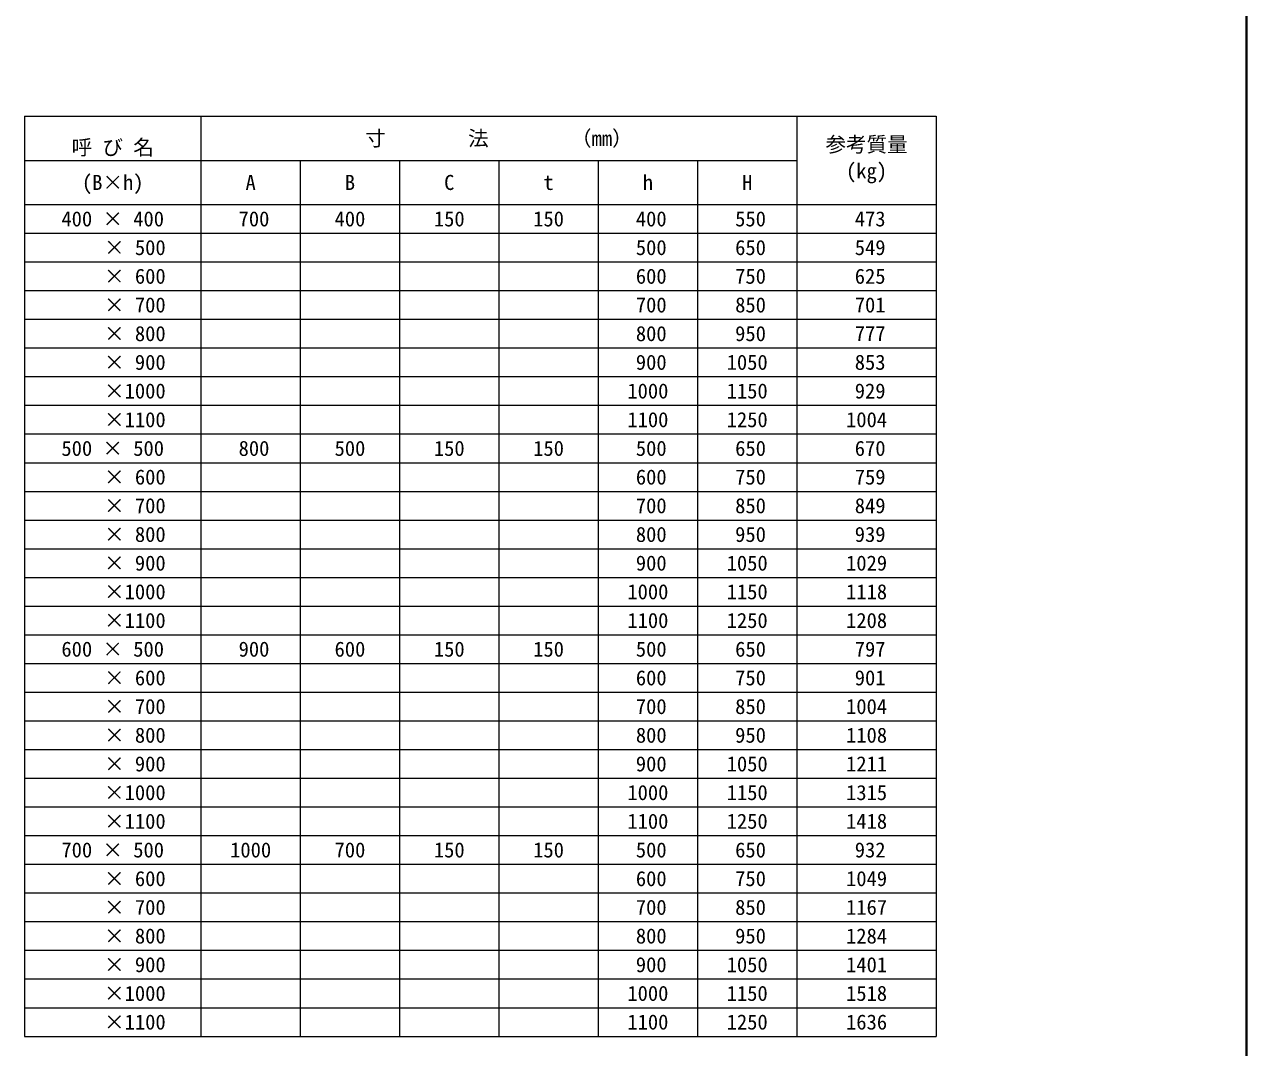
# Model space of a CAD drawing. Units: millimetres, scale not verified. Extents: x 3819 to 56619, y -16688 to 1396.
# Drawn here: x 8481 to 14019, y -12520 to -7883 of the extents above; entities that cross this region are included whole.
import ezdxf
from ezdxf.enums import TextEntityAlignment as Align

# ---------------------------------------------------------------- set-up
doc = ezdxf.new("R2010")
doc.units = ezdxf.units.MM
doc.header["$LTSCALE"] = 50
for name, color, linetype, lineweight in [('Defpoints_3', 8, 'Continuous', 0), ('図枠', 5, 'Continuous', 5), ('寸法表', 30, 'Continuous', 20)]:
    doc.layers.add(name, color=color, linetype=linetype, lineweight=lineweight)
doc.styles.add('ＭＳ ゴシック', font='')
doc.styles.get('ＭＳ ゴシック').set_extended_font_data('MS Gothic')

msp = doc.modelspace()

# ---------------------------------------------------------------- linework, layer by layer
at = {"layer": 'Defpoints_3'}
for p, q in [((8481.09, -8499.49), (9281.09, -8499.49)), ((9281.09, -8829.49), (11081.09, -8829.49)), ((9281.09, -8959.49), (11081.09, -8959.49)), ((9281.09, -9089.49), (11081.09, -9089.49)), ((9281.09, -9219.49), (11081.09, -9219.49)), ((9281.09, -9349.49), (11081.09, -9349.49)), ((9281.09, -9479.49), (11081.09, -9479.49)), ((9281.09, -9609.49), (11081.09, -9609.49)), ((9281.09, -9869.49), (11081.09, -9869.49)), ((9281.09, -9999.49), (11081.09, -9999.49)), ((9281.09, -10129.49), (11081.09, -10129.49)), ((9281.09, -10259.49), (11081.09, -10259.49)), ((9281.09, -10389.49), (11081.09, -10389.49)), ((9281.09, -10519.49), (11081.09, -10519.49)), ((9281.09, -10779.49), (11081.09, -10779.49)), ((9281.09, -10909.49), (11081.09, -10909.49)), ((9281.09, -11039.49), (11081.09, -11039.49)), ((9281.09, -11169.49), (11081.09, -11169.49)), ((9281.09, -11299.49), (11081.09, -11299.49)), ((9281.09, -11429.49), (11081.09, -11429.49)), ((9281.09, -11689.49), (11081.09, -11689.49)), ((9281.09, -11819.49), (11081.09, -11819.49)), ((9281.09, -11949.49), (11081.09, -11949.49)), ((9281.09, -12079.49), (11081.09, -12079.49)), ((9281.09, -12209.49), (11081.09, -12209.49)), ((9281.09, -12339.49), (11081.09, -12339.49))]:
    msp.add_line(p, q, dxfattribs=at)
at = {"layer": '図枠', "lineweight": 40}
msp.add_line((14018.93, -3204.57), (14018.93, -14284.57), dxfattribs=at)
at = {"layer": '寸法表'}
for p, q in [((8481.09, -8299.49), (12613.09, -8299.49)), ((8481.09, -8299.49), (8481.09, -8699.49)), ((9281.09, -8299.49), (9281.09, -8699.49)), ((11981.09, -8299.49), (11981.09, -12469.49)), ((12613.09, -8299.49), (12613.09, -12469.49)), ((9281.09, -8499.49), (11981.09, -8499.49)), ((9731.09, -8499.49), (9731.09, -8829.49)), ((10181.09, -8499.49), (10181.09, -8829.49)), ((10631.09, -8499.49), (10631.09, -8829.49)), ((11081.09, -8499.49), (11081.09, -8829.49)), ((11531.09, -8499.49), (11531.09, -12469.49)), ((8481.09, -8699.49), (12613.09, -8699.49)), ((9281.09, -8829.49), (9281.09, -9739.49)), ((9731.09, -8829.49), (9731.09, -12469.49)), ((10181.09, -8829.49), (10181.09, -12469.49)), ((10631.09, -8829.49), (10631.09, -12469.49)), ((11081.09, -8829.49), (12613.09, -8829.49)), ((11081.09, -8829.49), (11081.09, -12469.49)), ((11081.09, -8959.49), (12613.09, -8959.49)), ((11081.09, -9089.49), (12613.09, -9089.49)), ((11081.09, -9219.49), (12613.09, -9219.49)), ((11081.09, -9349.49), (12613.09, -9349.49)), ((11081.09, -9479.49), (12613.09, -9479.49)), ((11081.09, -9609.49), (12613.09, -9609.49)), ((9281.09, -9739.49), (11081.09, -9739.49)), ((11081.09, -9739.49), (12613.09, -9739.49)), ((9281.09, -9869.49), (9281.09, -10649.49)), ((11081.09, -9869.49), (12613.09, -9869.49)), ((11081.09, -9999.49), (12613.09, -9999.49)), ((11081.09, -10129.49), (12613.09, -10129.49)), ((11081.09, -10259.49), (12613.09, -10259.49)), ((11081.09, -10389.49), (12613.09, -10389.49)), ((11081.09, -10519.49), (12613.09, -10519.49)), ((9281.09, -10649.49), (11081.09, -10649.49)), ((11081.09, -10649.49), (12613.09, -10649.49)), ((9281.09, -10779.49), (9281.09, -11559.49)), ((11081.09, -10779.49), (12613.09, -10779.49)), ((11081.09, -10909.49), (12613.09, -10909.49)), ((11081.09, -11039.49), (12613.09, -11039.49)), ((11081.09, -11169.49), (12613.09, -11169.49)), ((11081.09, -11299.49), (12613.09, -11299.49)), ((11081.09, -11429.49), (12613.09, -11429.49)), ((9281.09, -11559.49), (11081.09, -11559.49)), ((11081.09, -11559.49), (12613.09, -11559.49)), ((9281.09, -11689.49), (9281.09, -12469.49)), ((11081.09, -11689.49), (12613.09, -11689.49)), ((11081.09, -11819.49), (12613.09, -11819.49)), ((11081.09, -11949.49), (12613.09, -11949.49)), ((11081.09, -12079.49), (12613.09, -12079.49)), ((11081.09, -12209.49), (12613.09, -12209.49)), ((11081.09, -12339.49), (12613.09, -12339.49)), ((9281.09, -12469.49), (11081.09, -12469.49)), ((11081.09, -12469.49), (12613.09, -12469.49))]:
    msp.add_line(p, q, dxfattribs=at)
at = {"layer": '寸法表', "lineweight": 13}
for p, q in [((8481.09, -8699.49), (8481.09, -12469.49)), ((9281.09, -8699.49), (9281.09, -8829.49)), ((8481.09, -8829.49), (9281.09, -8829.49)), ((8481.09, -8959.49), (9281.09, -8959.49)), ((8481.09, -9089.49), (9281.09, -9089.49)), ((8481.09, -9219.49), (9281.09, -9219.49)), ((8481.09, -9349.49), (9281.09, -9349.49)), ((8481.09, -9479.49), (9281.09, -9479.49)), ((8481.09, -9609.49), (9281.09, -9609.49)), ((8481.09, -9739.49), (9281.09, -9739.49)), ((9281.09, -9739.49), (9281.09, -9869.49)), ((8481.09, -9869.49), (9281.09, -9869.49)), ((8481.09, -9999.49), (9281.09, -9999.49)), ((8481.09, -10129.49), (9281.09, -10129.49)), ((8481.09, -10259.49), (9281.09, -10259.49)), ((8481.09, -10389.49), (9281.09, -10389.49)), ((8481.09, -10519.49), (9281.09, -10519.49)), ((8481.09, -10649.49), (9281.09, -10649.49)), ((9281.09, -10649.49), (9281.09, -10779.49)), ((8481.09, -10779.49), (9281.09, -10779.49)), ((8481.09, -10909.49), (9281.09, -10909.49)), ((8481.09, -11039.49), (9281.09, -11039.49)), ((8481.09, -11169.49), (9281.09, -11169.49)), ((8481.09, -11299.49), (9281.09, -11299.49)), ((8481.09, -11429.49), (9281.09, -11429.49)), ((8481.09, -11559.49), (9281.09, -11559.49)), ((9281.09, -11559.49), (9281.09, -11689.49)), ((8481.09, -11689.49), (9281.09, -11689.49)), ((8481.09, -11819.49), (9281.09, -11819.49)), ((8481.09, -11949.49), (9281.09, -11949.49)), ((8481.09, -12079.49), (9281.09, -12079.49)), ((8481.09, -12209.49), (9281.09, -12209.49)), ((8481.09, -12339.49), (9281.09, -12339.49)), ((8481.09, -12469.49), (9281.09, -12469.49))]:
    msp.add_line(p, q, dxfattribs=at)

# ---------------------------------------------------------------- texts
at = {"layer": '寸法表', "style": 'ＭＳ ゴシック'}
for s, p in [('寸\u3000\u3000\u3000\u3000法\u3000\u3000\u3000\u3000（mm）', (10631.09, -8399.49)), ('(B×h)', (8881.09, -8599.49)), ('A', (9506.09, -8599.49)), ('B', (9956.09, -8599.49)), ('C', (10406.09, -8599.49)), ('t', (10856.09, -8599.49)), ('h', (11306.09, -8599.49)), ('H', (11756.09, -8599.49)), ('400 × 400', (8881.09, -8764.49)), ('400', (9956.09, -8764.49)), ('150', (10406.09, -8764.49)), ('150', (10856.09, -8764.49)), ('1050', (11756.09, -9414.49)), ('1000', (11306.09, -9544.49)), ('1150', (11756.09, -9544.49)), ('1100', (11306.09, -9674.49)), ('1250', (11756.09, -9674.49)), ('1004', (12297.09, -9674.49)), ('500 × 500', (8881.09, -9804.49)), ('500', (9956.09, -9804.49)), ('150', (10406.09, -9804.49)), ('150', (10856.09, -9804.49)), ('1050', (11756.09, -10324.49)), ('1029', (12297.09, -10324.49)), ('1000', (11306.09, -10454.49)), ('1150', (11756.09, -10454.49)), ('1118', (12297.09, -10454.49)), ('1100', (11306.09, -10584.49)), ('1250', (11756.09, -10584.49)), ('1208', (12297.09, -10584.49)), ('600 × 500', (8881.09, -10714.49)), ('600', (9956.09, -10714.49)), ('150', (10406.09, -10714.49)), ('150', (10856.09, -10714.49)), ('1004', (12297.09, -10974.49)), ('1108', (12297.09, -11104.49)), ('1050', (11756.09, -11234.49)), ('1211', (12297.09, -11234.49)), ('1000', (11306.09, -11364.49)), ('1150', (11756.09, -11364.49)), ('1315', (12297.09, -11364.49)), ('1100', (11306.09, -11494.49)), ('1250', (11756.09, -11494.49)), ('1418', (12297.09, -11494.49)), ('700 × 500', (8881.09, -11624.49)), ('1000', (9506.09, -11624.49)), ('700', (9956.09, -11624.49)), ('150', (10406.09, -11624.49)), ('150', (10856.09, -11624.49)), ('1049', (12297.09, -11754.49)), ('1167', (12297.09, -11884.49)), ('1284', (12297.09, -12014.49)), ('1050', (11756.09, -12144.49)), ('1401', (12297.09, -12144.49)), ('1000', (11306.09, -12274.49)), ('1150', (11756.09, -12274.49)), ('1518', (12297.09, -12274.49)), ('1100', (11306.09, -12404.49)), ('1250', (11756.09, -12404.49)), ('1636', (12297.09, -12404.49))]:
    msp.add_text(s, height=68.36, dxfattribs=at).set_placement(p, align=Align.MIDDLE_CENTER)
msp.add_text('呼 び 名', height=68.36, dxfattribs=at).set_placement((8881.09, -8406.09), align=Align.TOP_CENTER)
for s, p in [('参考質量', (12110.61, -8392.87)), ('(kg)', (12203.85, -8512.87))]:
    msp.add_text(s, height=68.36, dxfattribs=at).set_placement(p, align=Align.TOP_LEFT)
for s, p in [('700', (9591.09, -8764.49)), ('400', (11391.09, -8764.49)), ('550', (11841.09, -8764.49)), ('473', (12383.09, -8764.49)), ('× 500', (9121.09, -8894.49)), ('500', (11391.09, -8894.49)), ('650', (11841.09, -8894.49)), ('549', (12383.09, -8894.49)), ('× 600', (9121.09, -9024.49)), ('600', (11391.09, -9024.49)), ('750', (11841.09, -9024.49)), ('625', (12383.09, -9024.49)), ('× 700', (9121.09, -9154.49)), ('700', (11391.09, -9154.49)), ('850', (11841.09, -9154.49)), ('701', (12383.09, -9154.49)), ('× 800', (9121.09, -9284.49)), ('800', (11391.09, -9284.49)), ('950', (11841.09, -9284.49)), ('777', (12383.09, -9284.49)), ('× 900', (9121.09, -9414.49)), ('900', (11391.09, -9414.49)), ('853', (12383.09, -9414.49)), ('×1000', (9121.09, -9544.49)), ('929', (12383.09, -9544.49)), ('×1100', (9121.09, -9674.49)), ('800', (9591.09, -9804.49)), ('500', (11391.09, -9804.49)), ('650', (11841.09, -9804.49)), ('670', (12383.09, -9804.49)), ('× 600', (9121.09, -9934.49)), ('600', (11391.09, -9934.49)), ('750', (11841.09, -9934.49)), ('759', (12383.09, -9934.49)), ('× 700', (9121.09, -10064.49)), ('700', (11391.09, -10064.49)), ('850', (11841.09, -10064.49)), ('849', (12383.09, -10064.49)), ('× 800', (9121.09, -10194.49)), ('800', (11391.09, -10194.49)), ('950', (11841.09, -10194.49)), ('939', (12383.09, -10194.49)), ('× 900', (9121.09, -10324.49)), ('900', (11391.09, -10324.49)), ('×1000', (9121.09, -10454.49)), ('×1100', (9121.09, -10584.49)), ('900', (9591.09, -10714.49)), ('500', (11391.09, -10714.49)), ('650', (11841.09, -10714.49)), ('797', (12383.09, -10714.49)), ('× 600', (9121.09, -10844.49)), ('600', (11391.09, -10844.49)), ('750', (11841.09, -10844.49)), ('901', (12383.09, -10844.49)), ('× 700', (9121.09, -10974.49)), ('700', (11391.09, -10974.49)), ('850', (11841.09, -10974.49)), ('× 800', (9121.09, -11104.49)), ('800', (11391.09, -11104.49)), ('950', (11841.09, -11104.49)), ('× 900', (9121.09, -11234.49)), ('900', (11391.09, -11234.49)), ('×1000', (9121.09, -11364.49)), ('×1100', (9121.09, -11494.49)), ('500', (11391.09, -11624.49)), ('650', (11841.09, -11624.49)), ('932', (12383.09, -11624.49)), ('× 600', (9121.09, -11754.49)), ('600', (11391.09, -11754.49)), ('750', (11841.09, -11754.49)), ('× 700', (9121.09, -11884.49)), ('700', (11391.09, -11884.49)), ('850', (11841.09, -11884.49)), ('× 800', (9121.09, -12014.49)), ('800', (11391.09, -12014.49)), ('950', (11841.09, -12014.49)), ('× 900', (9121.09, -12144.49)), ('900', (11391.09, -12144.49)), ('×1000', (9121.09, -12274.49)), ('×1100', (9121.09, -12404.49))]:
    msp.add_text(s, height=68.36, dxfattribs=at).set_placement(p, align=Align.MIDDLE_RIGHT)

doc.saveas('drawing.dxf')
